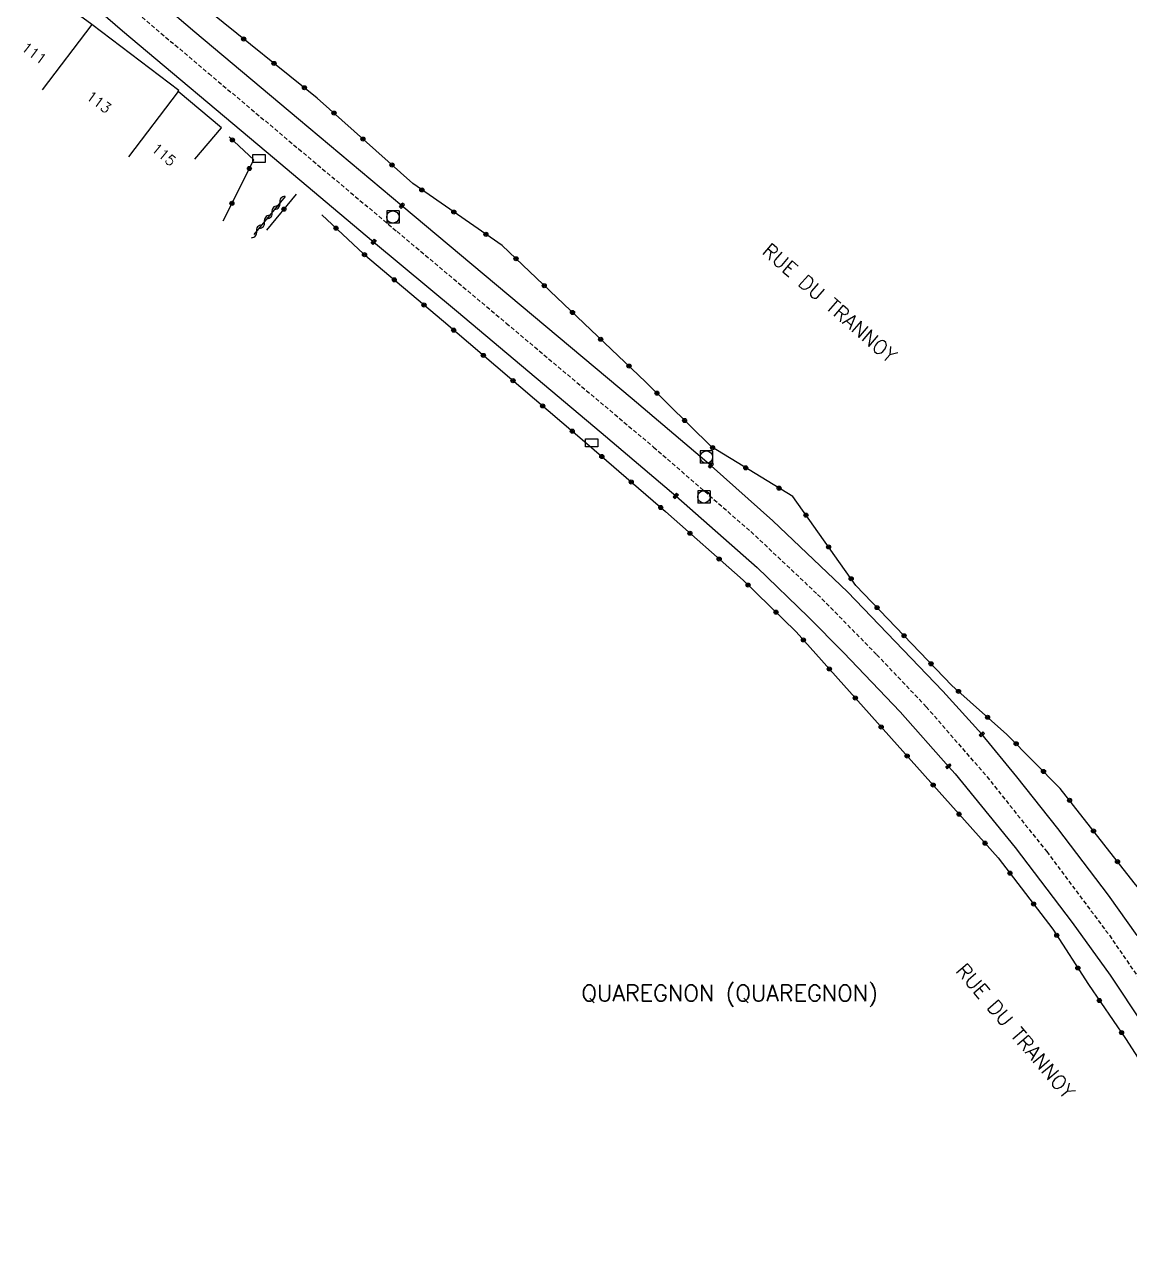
# Model space of a CAD drawing. Header units: millimetres. Extents: x 114000 to 115000, y 122000 to 123000.
# Drawn here: x 114361.9 to 114496.8, y 122707.5 to 122855.4 of the extents above; entities that cross this region are included whole.
import ezdxf
from ezdxf.enums import TextEntityAlignment as Align

# ---------------------------------------------------------------- set-up
doc = ezdxf.new("R2010")
doc.units = ezdxf.units.MM
doc.linetypes.add('DASHED', pattern=[0.75, 0.5, -0.25])
doc.layers.get('0').update_dxf_attribs({"linetype": 'CONTINUOUS'})
for name, color, linetype in [('W0001', 6, 'DASHED'), ('W0008', 7, 'CONTINUOUS'), ('W0100', 7, 'CONTINUOUS'), ('W0310', 3, 'CONTINUOUS'), ('W0322', 7, 'CONTINUOUS'), ('W0400', 7, 'CONTINUOUS'), ('W0420', 7, 'CONTINUOUS'), ('W0980', 7, 'CONTINUOUS'), ('W0989', 7, 'CONTINUOUS'), ('W0991', 7, 'CONTINUOUS'), ('W1102', 7, 'CONTINUOUS'), ('W1471', 7, 'CONTINUOUS')]:
    doc.layers.add(name, color=color, linetype=linetype)
doc.styles.get("Standard").update_dxf_attribs({"font": 'romans.shx', "width": 0.85})

# ---------------------------------------------------------------- blocks, each defined once
blk = doc.blocks.new('t322o')
at = {"color": 0, "linetype": 'Continuous'}
for radius in [0.25, 0.15]:
    blk.add_circle((0, 0), radius, dxfattribs=at)
blk = doc.blocks.new('T1471')
at = {"color": 0, "linetype": 'Continuous', "flags": 128}
blk.add_lwpolyline([(-0.75, -0.5), (-0.75, 0.5), (0.75, 0.5), (0.75, -0.5), (-0.75, -0.5)], dxfattribs=at)
blk = doc.blocks.new('T400')
for p, q in [((-0.15, 0.3), (0.15, 0.3)), ((-0.15, -0.25), (-0.15, 0.3)), ((-0.15, 0.15), (0.15, 0.15)), ((-0.15, 0), (0.15, 0)), ((0.15, 0.3), (0.15, -0.25)), ((-0.15, -0.15), (0.15, -0.15)), ((-0.15, -0.25), (-0.15, -0.3)), ((-0.15, -0.3), (0.15, -0.3)), ((0.15, -0.3), (0.15, -0.25))]:
    blk.add_line(p, q)
blk = doc.blocks.new('T420')
for p, q in [((0.75, 0.75), (-0.75, 0.75)), ((-0.75, 0.75), (-0.75, -0.75)), ((0.75, 0.75), (0.75, -0.75)), ((0.75, -0.75), (-0.75, -0.75))]:
    blk.add_line(p, q)
blk.add_ellipse((0, 0), major_axis=(-0.53, 0.53), ratio=1, start_param=3.926991, end_param=10.210176)
blk = doc.blocks.new('t310o')
at = {"color": 0, "linetype": 'Continuous'}
for centre, start, end in [((-0.5, 0.38), 216.8699, 323.1304), ((0.5, -0.37), 36.8699, 143.1303)]:
    blk.add_arc(centre, 0.625, start, end, dxfattribs=at)

msp = doc.modelspace()

# ---------------------------------------------------------------- linework, layer by layer
at = {"layer": 'W0001'}
msp.add_lwpolyline([(114374.03, 122858.19), (114384.46, 122849.38), (114395.43, 122840.18), (114407.42, 122830.12), (114420.75, 122818.94), (114438.72, 122803.83), (114450.59, 122793.52), (114458.72, 122785.87), (114465.94, 122778.52), (114471.98, 122772.16), (114479.37, 122763.65), (114486.67, 122754.51), (114494.31, 122744.3), (114500.29, 122735.62)], dxfattribs=at)
at = {"layer": 'W0008'}
for points in [[(114370.06, 122857.91), (114373.94, 122854.59), (114391.47, 122839.88), (114404.56, 122828.88), (114414.66, 122820.43), (114432.33, 122805.6), (114441.43, 122797.88), (114451.33, 122789.15), (114457.59, 122783.13), (114461.88, 122778.8), (114468.79, 122771.57), (114468.79, 122771.57), (114468.79, 122771.57), (114468.79, 122771.57), (114474.67, 122764.9), (114475.49, 122763.98), (114482.82, 122754.99), (114489.79, 122745.88), (114494.4, 122739.42), (114498.45, 122733.4)], [(114497.71, 122744.29), (114494.2, 122749.18), (114494.2, 122749.18), (114494.2, 122749.18), (114494.2, 122749.18), (114488.02, 122757.31), (114483.01, 122763.63), (114478.74, 122768.81), (114473.98, 122774.09), (114462.36, 122786.19), (114453.28, 122794.84), (114445.72, 122801.56), (114436.1, 122809.7), (114418.03, 122824.84), (114408.01, 122833.25), (114395.4, 122843.81), (114382.76, 122854.43), (114378.65, 122857.93)]]:
    msp.add_lwpolyline(points, dxfattribs=at)
at = {"layer": 'W0100'}
msp.add_lwpolyline([(114382.76, 122838.93), (114385.99, 122842.75), (114380.72, 122847.19), (114380.8, 122847.31), (114370.18, 122855.35), (114364.62, 122859.48)], dxfattribs=at)
at = {"layer": 'W0310'}
msp.add_line((114393.76, 122834.41), (114389.97, 122829.74), dxfattribs=at)
at = {"layer": 'W0322'}
msp.add_line((114395.13, 122834.68), (114391.51, 122830.29), dxfattribs=at)
for points in [[(114507.75, 122744.9), (114502.39, 122744.53), (114497.32, 122750.71), (114488.32, 122762.22), (114481.82, 122768.8), (114475.1, 122774.76), (114463.39, 122786.96), (114455.7, 122797.81), (114445.76, 122803.85), (114437.71, 122811.81), (114420.23, 122828.41), (114409.34, 122835.96), (114397.68, 122846.39), (114384.56, 122856.93), (114378.09, 122860.96)], [(114386.21, 122831.44), (114389.95, 122838.87), (114386.93, 122841.67)], [(114398.23, 122832.15), (114403.33, 122827.4), (114413.07, 122819.17), (114430.56, 122804.27), (114440.18, 122795.97), (114449.64, 122787.6), (114456.1, 122781.32), (114480.75, 122753.74), (114487.42, 122745.03), (114491.75, 122738.29), (114496.29, 122731.72), (114501.2, 122724.08), (114505.36, 122717.16), (114508.91, 122711.52), (114511.19, 122707.54)]]:
    msp.add_lwpolyline(points, dxfattribs=at)
at = {"layer": 'W1102'}
for p, q in [((114370.18, 122855.35), (114364.14, 122847.38)), ((114380.72, 122847.19), (114374.68, 122839.22))]:
    msp.add_line(p, q, dxfattribs=at)

# ---------------------------------------------------------------- block references
at = {"layer": 'W0310', "rotation": 230.8639633108916}
for p in [(114393.13, 122833.63), (114392.18, 122832.47), (114390.29, 122830.14), (114391.24, 122831.3)]:
    msp.add_blockref('t310o', p, dxfattribs=at)
at = {"layer": 'W0322'}
for p, rotation in [((114388.71, 122853.6), 141.212063166381), ((114392.41, 122850.62), 141.212063166381), ((114396.12, 122847.65), 141.212063166381), ((114399.73, 122844.56), 138.1650536080004), ((114387.34, 122841.29), 137.1144070724892), ((114403.26, 122841.39), 138.1650536080004), ((114406.8, 122838.23), 138.1650536080004), ((114389.41, 122837.8), 63.28997657537781), ((114410.45, 122835.19), 145.2898115417548), ((114387.28, 122833.56), 63.28997657537781), ((114393.62, 122832.85), 230.5723535141498), ((114414.35, 122832.49), 145.2898115417548), ((114399.97, 122830.53), 317.0169996324784), ((114418.26, 122829.78), 145.2898115417548), ((114403.45, 122827.3), 319.8037969804022), ((114421.93, 122826.8), 136.4660442891913), ((114407.08, 122824.23), 319.8037969804022), ((114425.38, 122823.52), 136.4660442891913), ((114410.71, 122821.16), 319.8037969804022), ((114428.82, 122820.25), 136.4660442891913), ((114414.33, 122818.09), 319.5808192587888), ((114432.26, 122816.98), 136.4660442891913), ((114417.95, 122815.01), 319.5808192587888), ((114435.71, 122813.71), 136.4660442891913), ((114421.56, 122811.93), 319.5808192587888), ((114439.12, 122810.41), 135.3505312260274), ((114425.18, 122808.85), 319.5808192587888), ((114442.5, 122807.07), 135.3505312260274), ((114428.79, 122805.77), 319.5808192587888), ((114432.4, 122802.68), 319.1853658657334), ((114445.91, 122803.76), 148.7024011943613), ((114449.96, 122801.3), 148.7024011943613), ((114435.99, 122799.58), 319.1853658657334), ((114454.02, 122798.83), 148.7024011943613), ((114439.59, 122796.47), 319.1853658657334), ((114457.31, 122795.53), 125.3354256490965), ((114443.15, 122793.33), 318.4944391189614), ((114460.06, 122791.66), 125.3354256490965), ((114446.71, 122790.18), 318.4944391189614), ((114462.81, 122787.78), 125.3354256490965), ((114450.24, 122787.01), 315.8188111837771), ((114453.65, 122783.7), 315.8188111837771), ((114465.98, 122784.26), 133.8190969325002), ((114469.27, 122780.83), 133.8190969325002), ((114456.99, 122780.32), 311.7984760159125), ((114460.15, 122776.78), 311.7984760159125), ((114472.56, 122777.41), 133.8190969325002), ((114463.32, 122773.24), 311.7984760159125), ((114475.91, 122774.04), 138.4131674409923), ((114479.46, 122770.89), 138.4131674409923), ((114466.48, 122769.7), 311.7984760159125), ((114482.94, 122767.66), 134.684748575348), ((114469.65, 122766.16), 311.7984760159125), ((114486.28, 122764.28), 134.684748575348), ((114472.82, 122762.62), 311.7984760159125), ((114489.46, 122760.76), 128.0063999452844), ((114475.98, 122759.07), 311.7984760159125), ((114492.38, 122757.02), 128.0063999452844), ((114479.15, 122755.53), 311.7984760159125), ((114495.31, 122753.28), 128.0063999452844), ((114482.18, 122751.88), 307.4487665778796), ((114485.07, 122748.11), 307.4487665778796), ((114487.89, 122744.3), 302.6959990745498), ((114490.46, 122740.3), 302.6959990745498), ((114493.09, 122736.35), 304.6870201850385), ((114495.8, 122732.44), 304.6870201850385)]:
    msp.add_blockref('t322o', p, dxfattribs=dict(at, rotation=rotation))
at = {"layer": 'W0400'}
for p, rotation in [((114408.01, 122833.25), 139.9901128548763), ((114404.56, 122828.88), 320.0560428157783), ((114445.71, 122801.57), 139.5923358690388), ((114441.43, 122797.88), 318.5863020776727), ((114478.74, 122768.81), 131.3747687231286), ((114474.67, 122764.9), 311.6008135309384)]:
    msp.add_blockref('T400', p, dxfattribs=dict(at, rotation=rotation))
at = {"layer": 'W0420'}
for p in [(114406.92, 122831.89), (114445.15, 122802.62), (114444.85, 122797.75)]:
    msp.add_blockref('T420', p, dxfattribs=at)
at = {"layer": 'W1471'}
for p in [(114390.57, 122839.02), (114431.15, 122804.35)]:
    msp.add_blockref('T1471', p, dxfattribs=at)

# ---------------------------------------------------------------- texts
at = {"layer": 'W0980'}
msp.add_text('QUAREGNON (QUAREGNON)', height=2, dxfattribs=at).set_placement((114448.01, 122737.11), align=Align.MIDDLE)
at = {"layer": 'W0989'}
for rotation, p in [(319.0028, (114460.19, 122821.4)), (310.3825, (114482.86, 122732.61))]:
    msp.add_text('RUE DU TRANNOY', height=1.75, rotation=rotation, dxfattribs=at).set_placement(p, align=Align.MIDDLE)
at = {"layer": 'W0991'}
for s, rotation, p in [('111', 323.4395, (114363.14, 122851.87)), ('113', 322.8308, (114371.05, 122845.91)), ('115', 319.8264, (114378.97, 122839.51))]:
    msp.add_text(s, height=1.25, rotation=rotation, dxfattribs=at).set_placement(p, align=Align.MIDDLE)

doc.saveas('drawing.dxf')
